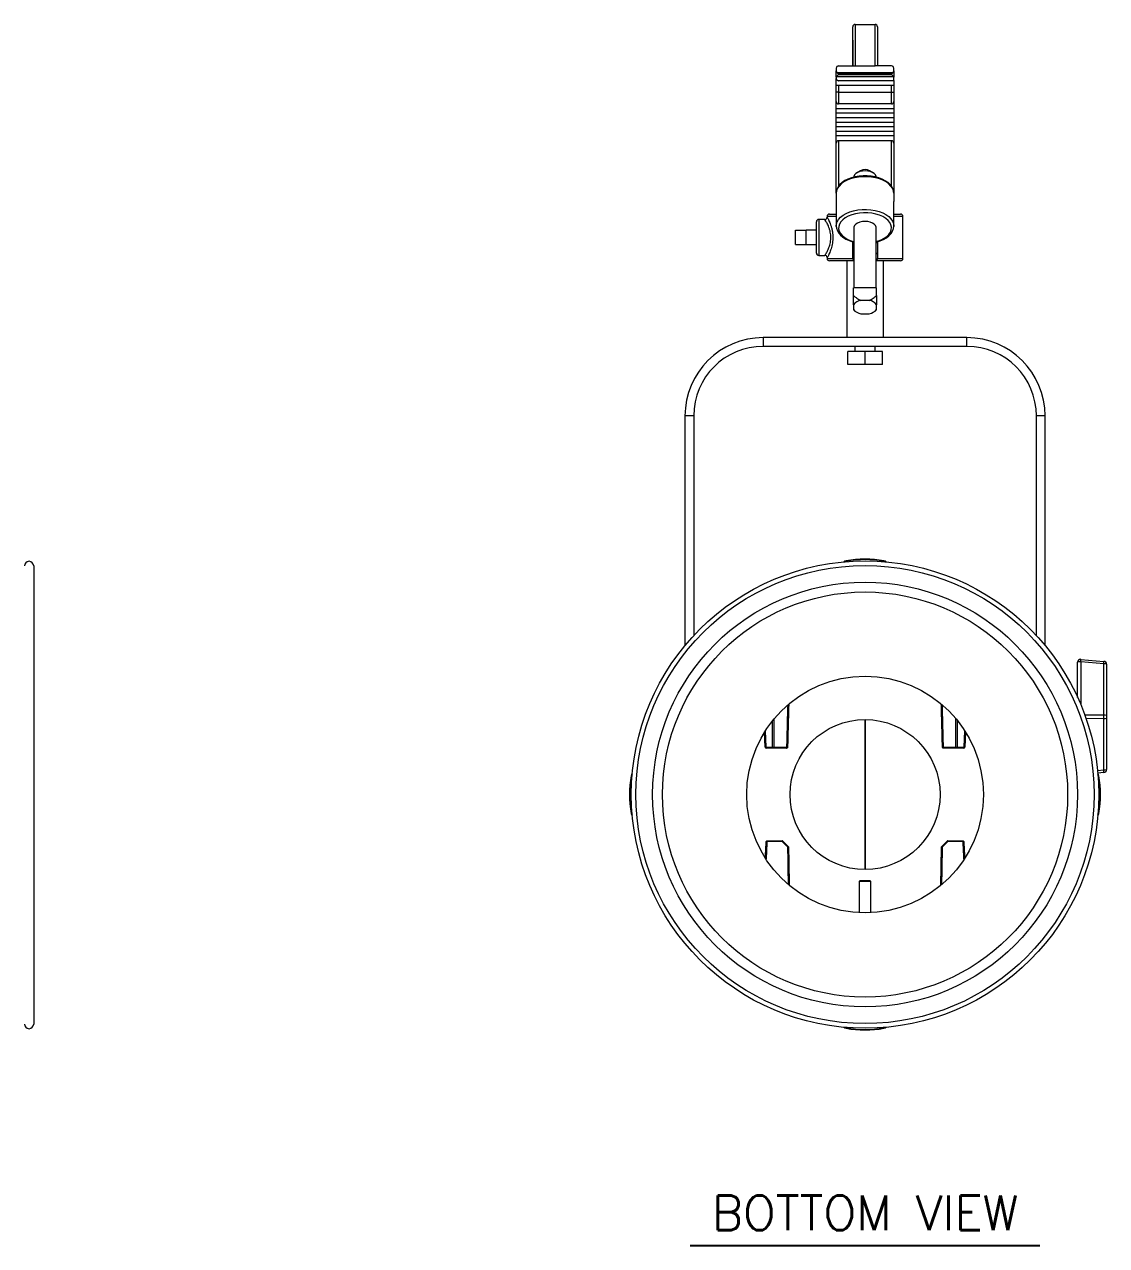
# Model space of a CAD drawing. Extents: x 11 to 120, y 2 to 94.
# Drawn here: x 37.04 to 60.4, y 30.78 to 57.15 of the extents above; entities that cross this region are included whole.
import ezdxf
from ezdxf.enums import TextEntityAlignment as Align

# ---------------------------------------------------------------- set-up
doc = ezdxf.new("R2010")
doc.units = 0
doc.header["$MEASUREMENT"] = 0
doc.linetypes.add('SLD-Solid', pattern=[0])
doc.layers.add('OBJECT', color=7, linetype='CONTINUOUS')
doc.styles.get("Standard").update_dxf_attribs({"font": 'SIMPLEX'})

msp = doc.modelspace()

# ---------------------------------------------------------------- linework, layer by layer
at = {"layer": 'OBJECT', "color": 7, "linetype": 'SLD-Solid', "lineweight": 15}
for p, q in [((54.921, 56.255), (54.921, 57.102)), ((54.971, 57.152), (54.971, 56.255)), ((54.971, 57.152), (55.403, 57.152)), ((55.403, 56.255), (55.403, 57.152)), ((55.453, 57.102), (55.453, 56.255)), ((54.921, 56.814), (54.921, 56.402)), ((55.453, 56.814), (55.453, 56.402)), ((54.566, 56.205), (54.566, 56.149)), ((54.616, 56.255), (54.971, 56.255)), ((54.921, 56.402), (54.921, 56.255)), ((54.971, 56.255), (55.403, 56.255)), ((55.758, 56.255), (55.403, 56.255)), ((55.453, 56.402), (55.453, 56.255)), ((55.808, 56.149), (55.808, 56.205)), ((54.566, 56.015), (54.566, 56.149)), ((54.566, 56.015), (54.566, 55.986)), ((54.566, 55.83), (54.566, 55.986)), ((54.567, 56.019), (54.616, 56.067)), ((55.806, 56.019), (54.567, 56.019)), ((54.581, 56.11), (54.616, 56.076)), ((54.581, 56.11), (55.792, 56.11)), ((54.602, 55.938), (55.808, 55.938)), ((54.616, 56.076), (54.616, 56.067)), ((55.758, 56.076), (54.616, 56.076)), ((54.616, 56.067), (55.758, 56.067)), ((55.808, 55.936), (54.616, 55.936)), ((55.758, 56.076), (55.792, 56.11)), ((55.758, 56.067), (55.758, 56.076)), ((55.758, 56.067), (55.806, 56.019)), ((55.808, 56.149), (55.808, 56.015)), ((55.808, 55.938), (55.808, 56.015)), ((55.808, 55.938), (55.808, 55.936)), ((55.808, 55.936), (55.808, 55.83)), ((55.808, 55.83), (54.566, 55.83)), ((54.566, 55.686), (54.566, 55.83)), ((54.616, 55.686), (54.566, 55.686)), ((54.566, 55.486), (54.566, 55.686)), ((54.616, 55.83), (54.616, 55.686)), ((54.616, 55.686), (55.758, 55.686)), ((54.616, 55.686), (54.616, 55.436)), ((55.758, 55.686), (55.758, 55.83)), ((55.758, 55.686), (55.808, 55.686)), ((55.758, 55.436), (55.758, 55.686)), ((55.808, 55.83), (55.808, 55.686)), ((55.808, 55.686), (55.808, 55.486)), ((54.566, 55.33), (54.566, 55.486)), ((55.758, 55.436), (54.616, 55.436)), ((55.808, 55.486), (55.808, 55.33)), ((55.808, 55.33), (54.566, 55.33)), ((54.566, 55.232), (54.566, 55.33)), ((55.808, 55.232), (54.566, 55.232)), ((54.566, 55.135), (54.566, 55.232)), ((55.808, 55.135), (54.566, 55.135)), ((54.566, 55.037), (54.566, 55.135)), ((55.808, 55.33), (55.808, 55.232)), ((55.808, 55.232), (55.808, 55.135)), ((55.808, 55.135), (55.808, 55.037)), ((55.808, 55.037), (54.566, 55.037)), ((54.566, 54.94), (54.566, 55.037)), ((55.808, 54.94), (54.566, 54.94)), ((54.566, 54.842), (54.566, 54.94)), ((55.808, 55.037), (55.808, 54.94)), ((55.808, 54.94), (55.808, 54.842)), ((55.808, 54.842), (54.566, 54.842)), ((54.566, 54.745), (54.566, 54.842)), ((55.808, 54.745), (54.566, 54.745)), ((54.566, 54.589), (54.566, 54.745)), ((55.758, 54.639), (54.616, 54.639)), ((54.616, 54.639), (54.616, 53.656)), ((55.758, 53.656), (55.758, 54.639)), ((55.808, 54.842), (55.808, 54.745)), ((55.808, 54.745), (55.808, 54.589)), ((54.566, 53.508), (54.566, 54.589)), ((55.808, 54.589), (55.808, 53.508)), ((55.087, 53.991), (55.015, 53.949)), ((55.358, 53.949), (55.286, 53.991)), ((54.566, 53.508), (54.566, 53.328)), ((54.566, 53.328), (54.566, 52.8)), ((55.808, 53.508), (55.808, 53.328)), ((55.808, 52.8), (55.808, 53.328)), ((54.418, 53.057), (54.566, 53.057)), ((55.808, 53.057), (55.956, 53.057)), ((54.137, 52.552), (54.137, 52.889)), ((54.319, 52.939), (54.187, 52.939)), ((54.187, 52.939), (54.187, 52.552)), ((54.368, 53.007), (54.368, 52.988)), ((54.566, 53.007), (54.368, 53.007)), ((54.566, 52.8), (54.566, 52.812)), ((54.566, 52.788), (54.566, 52.8)), ((54.947, 52.759), (54.947, 51.466)), ((55.427, 51.466), (55.427, 52.759)), ((56.006, 53.007), (55.808, 53.007)), ((55.808, 52.8), (55.808, 52.788)), ((56.006, 52.097), (56.006, 53.007)), ((53.687, 52.398), (53.687, 52.706)), ((53.687, 52.706), (53.917, 52.706)), ((54.137, 52.708), (53.917, 52.708)), ((53.917, 52.706), (53.917, 52.708)), ((53.917, 52.577), (53.917, 52.706)), ((53.917, 52.527), (53.917, 52.577)), ((53.917, 52.398), (53.917, 52.527)), ((54.137, 52.214), (54.137, 52.552)), ((54.187, 52.552), (54.187, 52.164)), ((53.687, 52.398), (53.917, 52.398)), ((53.917, 52.396), (53.917, 52.398)), ((53.917, 52.396), (54.137, 52.396)), ((54.921, 52.223), (54.921, 52.458)), ((54.921, 52.102), (54.921, 52.223)), ((55.453, 52.46), (55.453, 52.223)), ((55.453, 52.223), (55.453, 52.102)), ((55.47, 52.463), (55.47, 52.463)), ((54.187, 52.164), (54.32, 52.164)), ((54.368, 52.121), (54.368, 52.097)), ((54.368, 52.097), (54.921, 52.097)), ((54.947, 52.047), (54.418, 52.047)), ((54.792, 52.047), (54.792, 50.387)), ((55.956, 52.047), (55.427, 52.047)), ((55.452, 52.097), (56.006, 52.097)), ((55.582, 50.387), (55.582, 52.047)), ((55.437, 51.466), (54.937, 51.466)), ((54.937, 51.294), (54.937, 51.466)), ((55.437, 51.294), (55.437, 51.466)), ((55.277, 51.191), (55.096, 51.191)), ((54.937, 51.099), (54.937, 50.996)), ((54.937, 50.992), (54.955, 50.973)), ((55.096, 50.904), (55.277, 50.904)), ((55.418, 50.973), (55.437, 50.992)), ((55.437, 50.996), (55.437, 51.099)), ((52.987, 50.387), (52.987, 50.199)), ((57.387, 50.387), (52.987, 50.387)), ((57.387, 50.199), (57.387, 50.387)), ((57.387, 50.199), (52.987, 50.199)), ((54.964, 50.199), (54.964, 50.087)), ((55.409, 50.087), (55.409, 50.199)), ((54.812, 49.807), (54.812, 50.087)), ((55.187, 50.087), (54.812, 50.087)), ((55.187, 49.807), (55.187, 50.087)), ((55.562, 50.087), (55.187, 50.087)), ((55.562, 49.807), (55.562, 50.087)), ((55.187, 49.807), (54.812, 49.807)), ((55.562, 49.807), (55.187, 49.807)), ((51.299, 48.699), (51.299, 43.737)), ((51.487, 48.699), (51.299, 48.699)), ((51.487, 48.699), (51.487, 43.951)), ((59.075, 48.699), (58.887, 48.699)), ((58.887, 43.951), (58.887, 48.699)), ((59.075, 43.737), (59.075, 48.699)), ((37.235, 45.456), (37.235, 35.582)), ((59.778, 42.615), (59.778, 43.377)), ((60.344, 43.34), (59.844, 43.384)), ((59.844, 43.384), (59.844, 42.462)), ((59.845, 43.439), (60.345, 43.395)), ((60.344, 42.232), (60.344, 43.34)), ((60.403, 43.333), (60.403, 42.225)), ((60.344, 42.232), (59.933, 42.235)), ((60.344, 42.158), (60.344, 42.232)), ((60.403, 42.225), (60.403, 42.165)), ((53.191, 41.543), (53.191, 42.115)), ((53.227, 41.543), (53.227, 42.159)), ((55.187, 42.139), (55.187, 38.899)), ((55.187, 38.899), (55.187, 42.139)), ((57.146, 41.543), (57.146, 42.159)), ((57.182, 41.543), (57.182, 42.115)), ((60.344, 42.158), (59.961, 42.155)), ((60.344, 41.05), (60.344, 42.158)), ((60.403, 42.165), (60.403, 41.057)), ((53.029, 41.543), (53.018, 41.87)), ((53.032, 41.892), (53.044, 41.543)), ((57.329, 41.543), (57.341, 41.892)), ((57.355, 41.87), (57.344, 41.543)), ((53.029, 41.543), (53.029, 41.543)), ((53.044, 41.543), (53.191, 41.543)), ((53.044, 41.543), (53.044, 41.543)), ((53.191, 41.519), (53.054, 41.519)), ((57.182, 41.543), (57.329, 41.543)), ((57.319, 41.519), (57.182, 41.519)), ((57.329, 41.543), (57.329, 41.543)), ((57.344, 41.543), (57.344, 41.543)), ((60.207, 41.038), (60.344, 41.05)), ((60.345, 40.995), (60.212, 40.983)), ((55.082, 38.659), (55.062, 38.639)), ((55.062, 38.639), (55.062, 37.967)), ((55.312, 38.639), (55.062, 38.639)), ((55.082, 38.659), (55.292, 38.659)), ((55.312, 38.639), (55.292, 38.659)), ((55.312, 37.967), (55.312, 38.639)), ((37.235, 35.582), (37.235, 35.562))]:
    msp.add_line(p, q, dxfattribs=at)
at = {"layer": 'OBJECT', "color": 1}
msp.add_line((51.409, 30.778), (58.964, 30.778), dxfattribs=at)
at = {"layer": 'OBJECT', "color": 7, "linetype": 'SLD-Solid', "lineweight": 15, "flags": 128}
for points in [[(55.808, 53.508), (55.805, 53.54), (55.792, 53.593), (55.767, 53.644), (55.731, 53.692), (55.683, 53.736), (55.625, 53.777), (55.558, 53.811), (55.484, 53.84), (55.404, 53.862), (55.32, 53.877), (55.233, 53.884), (55.145, 53.884), (55.058, 53.877), (54.973, 53.863), (54.893, 53.841), (54.818, 53.813), (54.751, 53.778), (54.691, 53.738), (54.642, 53.691), (54.604, 53.641), (54.579, 53.586), (54.567, 53.531), (54.566, 53.508)], [(55.808, 53.508), (55.801, 53.561), (55.78, 53.613), (55.746, 53.662), (55.7, 53.708), (55.642, 53.75), (55.574, 53.786), (55.497, 53.816), (55.413, 53.839), (55.325, 53.855), (55.233, 53.863), (55.14, 53.863), (55.048, 53.855), (54.96, 53.839), (54.876, 53.816), (54.799, 53.786), (54.731, 53.75), (54.673, 53.708), (54.627, 53.662), (54.593, 53.613), (54.572, 53.561), (54.566, 53.508)], [(55.427, 53.853), (55.425, 53.869), (55.411, 53.901), (55.384, 53.931), (55.346, 53.956), (55.298, 53.974), (55.244, 53.986), (55.187, 53.99), (55.129, 53.986), (55.075, 53.974), (55.027, 53.956), (54.989, 53.931), (54.962, 53.901), (54.948, 53.869), (54.947, 53.853)], [(54.566, 52.812), (54.568, 52.834), (54.584, 52.887), (54.615, 52.939), (54.658, 52.987), (54.714, 53.031), (54.781, 53.07), (54.857, 53.102), (54.941, 53.127), (55.031, 53.145), (55.124, 53.154), (55.219, 53.156), (55.313, 53.149), (55.404, 53.134), (55.49, 53.111), (55.569, 53.08), (55.639, 53.044), (55.699, 53.001), (55.746, 52.954), (55.781, 52.904), (55.801, 52.851), (55.808, 52.8)], [(55.455, 52.47), (55.532, 52.498), (55.599, 52.533), (55.657, 52.573), (55.702, 52.618), (55.734, 52.667), (55.753, 52.718), (55.757, 52.77), (55.747, 52.821), (55.723, 52.871), (55.685, 52.919), (55.635, 52.962), (55.573, 53), (55.502, 53.032), (55.422, 53.057), (55.337, 53.075), (55.248, 53.085), (55.157, 53.086), (55.067, 53.079), (54.98, 53.064), (54.899, 53.042), (54.824, 53.012), (54.759, 52.976), (54.704, 52.935), (54.662, 52.889), (54.633, 52.839), (54.618, 52.788), (54.617, 52.736), (54.63, 52.685), (54.658, 52.635), (54.699, 52.589), (54.752, 52.547), (54.816, 52.51), (54.89, 52.479), (54.947, 52.462)], [(54.567, 52.813), (54.566, 52.802), (54.571, 52.748), (54.589, 52.695), (54.618, 52.646), (54.659, 52.599), (54.71, 52.556), (54.772, 52.517), (54.842, 52.485), (54.918, 52.459), (54.941, 52.453)], [(54.566, 52.788), (54.566, 52.778), (54.568, 52.772)], [(55.427, 52.759), (55.425, 52.776), (55.411, 52.808), (55.384, 52.837), (55.346, 52.862), (55.298, 52.881), (55.244, 52.893), (55.187, 52.897), (55.129, 52.893), (55.075, 52.881), (55.027, 52.862), (54.989, 52.837), (54.962, 52.808), (54.948, 52.776), (54.947, 52.759)], [(55.47, 52.463), (55.511, 52.477), (55.583, 52.508), (55.647, 52.545), (55.703, 52.588), (55.748, 52.636), (55.781, 52.689), (55.801, 52.743), (55.807, 52.792)], [(55.804, 52.77), (55.807, 52.778), (55.808, 52.788)], [(55.808, 52.8), (55.807, 52.796), (55.807, 52.793)], [(55.451, 52.454), (55.451, 52.453), (55.454, 52.456), (55.462, 52.46), (55.47, 52.463)], [(53.191, 41.543), (53.191, 41.538), (53.191, 41.534), (53.191, 41.53), (53.191, 41.526), (53.191, 41.523), (53.191, 41.521), (53.191, 41.519), (53.191, 41.519)], [(57.182, 41.519), (57.182, 41.519), (57.182, 41.521), (57.182, 41.523), (57.182, 41.526), (57.182, 41.53), (57.182, 41.534), (57.182, 41.538), (57.182, 41.543)]]:
    msp.add_lwpolyline(points, dxfattribs=at)
at = {"layer": 'OBJECT', "color": 7, "linetype": 'SLD-Solid', "lineweight": 15}
for radius in [5.047, 4.947, 4.587, 4.375, 2.555, 1.62]:
    msp.add_circle((55.187, 40.519), radius, dxfattribs=at)
for centre, radius, start, end in [((54.971, 57.102), 0.05, 90, 180), ((55.403, 57.102), 0.05, 0, 90), ((54.616, 56.205), 0.05, 90, 180), ((55.758, 56.205), 0.05, 0, 90), ((54.616, 55.986), 0.05, 180, 254.528), ((54.616, 55.986), 0.05, 254.528, 270), ((54.616, 55.486), 0.05, 180, 270), ((55.758, 55.486), 0.05, 270, 0), ((54.616, 54.589), 0.05, 90, 180), ((55.758, 54.589), 0.05, 0, 90), ((55.187, 53.802), 0.213, 62.0662, 117.9338), ((54.418, 53.007), 0.05, 90, 180), ((55.956, 53.007), 0.05, 0, 90), ((54.187, 52.889), 0.05, 90, 180), ((54.32, 52.987), 0.0469, 267.9688, 2.0723), ((54.962, 52.226), 0.0411, 183.2165, 248.5635), ((55.486, 52.366), 0.109, 106.3381, 123.1456), ((55.411, 52.463), 0.0411, 291.4365, 356.7835), ((55.411, 52.226), 0.0411, 291.4365, 356.7835), ((55.468, 52.478), 0.015, 212.3553, 277.5214), ((54.187, 52.214), 0.05, 180, 270), ((54.32, 52.116), 0.0478, 4.7139, 89.7223), ((54.418, 52.097), 0.05, 180, 270), ((55.956, 52.097), 0.05, 270, 0), ((55.129, 50.948), 0.245, 97.7394, 141.9357), ((55.244, 50.948), 0.245, 38.0643, 82.2606), ((55.129, 51.147), 0.245, 218.0643, 262.2606), ((55.244, 51.147), 0.245, 277.7394, 321.9357), ((52.987, 48.699), 1.688, 90, 180), ((57.387, 48.699), 1.688, 0, 90), ((52.987, 48.699), 1.5, 90, 180), ((57.387, 48.699), 1.5, 0, 90), ((37.135, 45.456), 0.1, 0, 180), ((54.801, 45.449), 0.12, 100.4137, 126.6126), ((54.801, 45.449), 0.11, 100.4137, 117.4081), ((55.187, 43.354), 2.25, 79.5863, 100.4137), ((54.541, 45.516), 0.244, 9.8757, 12.1036), ((55.187, 43.354), 2.24, 79.5863, 100.4137), ((55.832, 45.516), 0.244, 167.8964, 170.1243), ((55.572, 45.449), 0.11, 62.5919, 79.5863), ((55.572, 45.449), 0.12, 53.3874, 79.5863), ((59.84, 43.377), 0.0625, 85, 180), ((59.827, 43.223), 0.162, 83.8455, 107.8399), ((59.624, 43.416), 0.223, 351.7225, 6.0293), ((60.124, 43.372), 0.223, 351.7225, 6.0293), ((60.358, 43.206), 0.135, 70.7758, 95.8013), ((60.34, 43.333), 0.0625, 0, 85), ((60.358, 42.098), 0.135, 70.7758, 95.8013), ((60.358, 42.293), 0.135, 264.1987, 289.2242), ((53.036, 41.686), 0.144, 267.506, 273.4941), ((53.037, 41.651), 0.108, 266.0129, 273.9871), ((53.054, 41.544), 0.025, 182, 270), ((52.905, 41.537), 0.321, 356.7236, 1.0662), ((53.507, 41.686), 0.143, 267.0349, 272.9651), ((56.866, 41.686), 0.143, 267.0349, 272.9651), ((57.468, 41.537), 0.321, 178.9338, 183.2764), ((57.319, 41.544), 0.025, 270, 358), ((57.337, 41.686), 0.144, 266.5059, 272.494), ((57.336, 41.651), 0.108, 266.0129, 273.9871), ((52.352, 40.519), 2.25, 169.5863, 190.4137), ((52.351, 40.519), 2.24, 169.5863, 190.4137), ((50.257, 40.904), 0.12, 143.3874, 169.5863), ((50.19, 41.164), 0.244, 257.8964, 260.1243), ((50.256, 40.904), 0.11, 152.5919, 169.5863), ((60.116, 40.904), 0.12, 10.4137, 36.6126), ((60.117, 40.904), 0.11, 10.4137, 27.4081), ((60.183, 41.164), 0.244, 279.8757, 282.1036), ((58.022, 40.519), 2.24, 349.5863, 10.4137), ((58.022, 40.519), 2.25, 349.5863, 10.4137), ((60.358, 41.185), 0.135, 264.1987, 289.2242), ((60.124, 41.018), 0.223, 353.9707, 8.2775), ((60.34, 41.057), 0.0625, 275, 0), ((50.19, 39.874), 0.244, 99.8757, 102.1036), ((50.257, 40.134), 0.12, 190.4137, 216.6126), ((50.256, 40.134), 0.11, 190.4137, 207.4081), ((60.116, 40.134), 0.12, 323.3874, 349.5863), ((60.117, 40.134), 0.11, 332.5919, 349.5863), ((60.183, 39.874), 0.244, 77.8964, 80.1243), ((53.069, 39.504), 0.015, 90, 177), ((53.058, 39.363), 0.141, 85.429, 91.6358), ((52.907, 39.508), 0.162, 358.7292, 3.9066), ((53.191, 39.508), 0.211, 359.026, 2.9924), ((53.401, 39.504), 0.015, 45, 90), ((53.803, 39.108), 0.563, 133.8836, 135.3622), ((53.863, 39.048), 0.481, 133.6913, 135.425), ((53.526, 39.244), 0.142, 86.5119, 92.4724), ((53.52, 39.385), 0.015, 1, 45), ((56.853, 39.387), 0.015, 134, 179), ((56.847, 39.246), 0.142, 87.5276, 93.4881), ((56.479, 39.031), 0.517, 43.6044, 45.2184), ((56.974, 39.504), 0.015, 90, 134), ((56.527, 39.078), 0.617, 43.6694, 45.0191), ((57.184, 39.508), 0.211, 177.0026, 180.9756), ((57.466, 39.508), 0.162, 176.0934, 181.2708), ((57.304, 39.504), 0.015, 3, 90), ((57.315, 39.363), 0.141, 88.3642, 94.571), ((37.135, 35.562), 0.1, 180, 0), ((54.801, 35.589), 0.12, 233.3874, 259.5863), ((54.801, 35.588), 0.11, 242.5919, 259.5863), ((54.541, 35.522), 0.244, 347.8964, 350.1243), ((55.187, 37.684), 2.25, 259.5863, 280.4137), ((55.187, 37.683), 2.24, 259.5863, 280.4137), ((55.572, 35.588), 0.11, 280.4137, 297.4081), ((55.832, 35.522), 0.244, 189.8757, 192.1036), ((55.572, 35.589), 0.12, 280.4137, 306.6126)]:
    msp.add_arc(centre, radius, start, end, dxfattribs=at)
for centre, major_axis, ratio, start_param, end_param in [((54.616, 56.149), (0, 0.0533), 0.938361, 1.570796, 2.387984), ((54.616, 56.015), (0.05, 0), 0.276798, 2.871556, 3.141593), ((55.758, 56.149), (0, 0.0533), 0.938361, 3.895202, 4.712389), ((55.758, 56.015), (0.05, 0), 0.276798, 0, 0.270037), ((53.054, 41.544), (0, 0.025), 0.399995, 1.605703, 3.141593), ((57.319, 41.544), (0, 0.025), 0.399995, 3.141593, 4.677482)]:
    msp.add_ellipse(centre, major_axis=major_axis, ratio=ratio, start_param=start_param, end_param=end_param, dxfattribs=at)
for points, knots in [([(54.32, 52.169), (54.32, 52.168), (54.319, 52.165), (54.33, 52.181), (54.351, 52.214), (54.386, 52.28), (54.427, 52.383), (54.446, 52.477), (54.451, 52.572), (54.445, 52.63), (54.431, 52.694), (54.419, 52.739), (54.392, 52.811), (54.357, 52.879), (54.326, 52.931), (54.321, 52.936), (54.319, 52.938)], [0, 0, 0, 0, 0.038259, 0.094155, 0.150098, 0.261064, 0.362088, 0.462941, 0.493158, 0.592907, 0.600231, 0.65704, 0.713904, 0.818093, 0.913367, 1, 1, 1, 1]), ([(54.368, 52.988), (54.368, 52.989), (54.366, 52.994), (54.376, 52.978), (54.405, 52.922), (54.438, 52.844), (54.463, 52.763), (54.479, 52.693), (54.49, 52.619), (54.492, 52.554), (54.489, 52.467), (54.471, 52.363), (54.44, 52.266), (54.413, 52.202), (54.395, 52.162), (54.38, 52.133), (54.369, 52.113), (54.37, 52.118), (54.37, 52.121)], [0, 0, 0, 0, 0.00615, 0.09662, 0.187215, 0.287407, 0.34236, 0.398965, 0.451849, 0.506595, 0.53694, 0.637378, 0.735889, 0.788472, 0.842562, 0.894619, 0.948683, 1, 1, 1, 1]), ([(54.947, 52.057), (54.942, 52.06), (54.934, 52.065), (54.925, 52.079), (54.922, 52.09), (54.921, 52.096), (54.921, 52.097)], [0, 0, 0, 0, 0.323001, 0.650915, 0.933731, 1, 1, 1, 1]), ([(55.452, 52.097), (55.451, 52.092), (55.45, 52.082), (55.441, 52.069), (55.434, 52.06), (55.428, 52.057), (55.427, 52.057)], [0, 0, 0, 0, 0.293132, 0.58511, 0.905329, 1, 1, 1, 1]), ([(54.937, 51.294), (54.955, 51.279), (54.997, 51.246), (55.051, 51.211), (55.088, 51.195), (55.096, 51.191)], [0, 0, 0, 0, 0.376951, 0.863751, 1, 1, 1, 1]), ([(54.937, 51.099), (54.937, 51.129), (54.937, 51.192), (54.937, 51.259), (54.937, 51.294)], [0, 0, 0, 0, 0.480505, 1, 1, 1, 1]), ([(55.277, 51.191), (55.307, 51.206), (55.365, 51.235), (55.413, 51.275), (55.437, 51.294)], [0, 0, 0, 0, 0.515407, 1, 1, 1, 1]), ([(55.437, 51.294), (55.437, 51.259), (55.437, 51.192), (55.437, 51.129), (55.437, 51.099)], [0, 0, 0, 0, 0.519495, 1, 1, 1, 1]), ([(54.937, 50.994), (54.937, 50.993), (54.937, 50.992), (54.937, 50.995), (54.937, 50.996)], [0, 0, 0, 0, 0.575589, 1, 1, 1, 1]), ([(55.437, 50.996), (55.437, 50.995), (55.437, 50.992), (55.437, 50.993), (55.437, 50.994)], [0, 0, 0, 0, 0.424497, 1, 1, 1, 1]), ([(53.5, 41.543), (53.5, 41.553), (53.501, 41.603), (53.507, 41.813), (53.514, 42.106), (53.521, 42.36), (53.524, 42.453)], [0, 0, 0, 0, 0.032947, 0.164734, 0.691884, 1, 1, 1, 1]), ([(56.849, 42.454), (56.853, 42.337), (56.86, 42.034), (56.868, 41.73), (56.873, 41.543)], [0, 0, 0, 0, 0.385087, 1, 1, 1, 1]), ([(53.191, 41.543), (53.191, 41.543), (53.196, 41.543), (53.204, 41.543), (53.215, 41.543), (53.223, 41.543), (53.227, 41.543)], [0, 0, 0, 0, 0.000067, 0.354278, 0.677133, 1, 1, 1, 1]), ([(53.227, 41.543), (53.243, 41.543), (53.327, 41.543), (53.418, 41.543), (53.492, 41.543), (53.5, 41.543)], [0, 0, 0, 0, 0.183121, 0.915604, 1, 1, 1, 1]), ([(53.489, 41.519), (53.49, 41.519), (53.49, 41.519), (53.492, 41.52), (53.495, 41.523), (53.498, 41.528), (53.499, 41.535), (53.5, 41.541), (53.5, 41.543)], [0, 0, 0, 0, 0.005054, 0.174241, 0.39417, 0.600236, 0.800002, 1, 1, 1, 1]), ([(53.514, 41.543), (53.514, 41.541), (53.514, 41.535), (53.509, 41.528), (53.504, 41.523), (53.497, 41.52), (53.492, 41.519), (53.49, 41.519), (53.489, 41.519)], [0, 0, 0, 0, 0.199994, 0.399757, 0.605821, 0.825752, 0.994946, 1, 1, 1, 1]), ([(56.884, 41.519), (56.883, 41.519), (56.881, 41.519), (56.876, 41.52), (56.869, 41.523), (56.864, 41.528), (56.86, 41.535), (56.859, 41.541), (56.859, 41.543)], [0, 0, 0, 0, 0.005054, 0.174248, 0.394179, 0.600243, 0.800006, 1, 1, 1, 1]), ([(56.873, 41.543), (56.885, 41.543), (56.963, 41.543), (57.054, 41.543), (57.134, 41.543), (57.146, 41.543)], [0, 0, 0, 0, 0.129031, 0.861514, 1, 1, 1, 1]), ([(56.873, 41.543), (56.873, 41.541), (56.874, 41.535), (56.875, 41.528), (56.878, 41.523), (56.881, 41.52), (56.883, 41.519), (56.884, 41.519), (56.884, 41.519)], [0, 0, 0, 0, 0.199998, 0.399764, 0.60583, 0.825759, 0.994946, 1, 1, 1, 1]), ([(57.146, 41.543), (57.146, 41.543), (57.15, 41.543), (57.158, 41.543), (57.17, 41.543), (57.178, 41.543), (57.182, 41.543)], [0, 0, 0, 0, 0.000067, 0.35428, 0.677136, 1, 1, 1, 1]), ([(53.069, 39.504), (53.069, 39.499), (53.067, 39.454), (53.06, 39.33), (53.054, 39.21), (53.05, 39.13)], [0, 0, 0, 0, 0.041038, 0.361502, 1, 1, 1, 1]), ([(53.402, 39.504), (53.392, 39.504), (53.342, 39.504), (53.231, 39.504), (53.13, 39.504), (53.069, 39.504)], [0, 0, 0, 0, 0.090229, 0.451146, 1, 1, 1, 1]), ([(53.52, 39.386), (53.513, 39.393), (53.478, 39.428), (53.438, 39.468), (53.406, 39.5), (53.402, 39.504)], [0, 0, 0, 0, 0.178964, 0.894822, 1, 1, 1, 1]), ([(53.534, 38.579), (53.534, 38.59), (53.529, 38.859), (53.525, 39.128), (53.52, 39.386)], [0, 0, 0, 0, 0.040351, 1, 1, 1, 1]), ([(56.853, 39.388), (56.853, 39.378), (56.852, 39.328), (56.848, 39.118), (56.844, 38.858), (56.84, 38.639), (56.839, 38.579)], [0, 0, 0, 0, 0.037062, 0.185311, 0.778306, 1, 1, 1, 1]), ([(56.974, 39.504), (56.966, 39.497), (56.93, 39.463), (56.89, 39.424), (56.857, 39.392), (56.853, 39.388)], [0, 0, 0, 0, 0.178966, 0.894829, 1, 1, 1, 1]), ([(57.304, 39.504), (57.294, 39.504), (57.244, 39.504), (57.134, 39.504), (57.034, 39.504), (56.974, 39.504)], [0, 0, 0, 0, 0.090799, 0.453995, 1, 1, 1, 1])]:
    msp.add_open_spline(points, degree=3, knots=knots, dxfattribs=at)
for points in [[(54.947, 52.452), (54.941, 52.453)], [(54.921, 52.097), (54.921, 52.102)], [(55.453, 52.102), (55.452, 52.097)], [(53.539, 42.465), (53.514, 41.543)], [(56.859, 41.543), (56.834, 42.466)], [(53.226, 41.519), (53.191, 41.519)], [(53.489, 41.519), (53.226, 41.519)], [(57.147, 41.519), (56.884, 41.519)], [(57.182, 41.519), (57.147, 41.519)], [(53.035, 39.153), (53.054, 39.505)], [(53.069, 39.519), (53.401, 39.519)], [(53.412, 39.515), (53.53, 39.396)], [(53.535, 39.386), (53.549, 38.566)], [(56.824, 38.566), (56.838, 39.388)], [(56.843, 39.398), (56.963, 39.515)], [(56.974, 39.519), (57.304, 39.519)], [(57.323, 39.13), (57.304, 39.504)], [(57.319, 39.505), (57.338, 39.153)]]:
    msp.add_open_spline(points, degree=1, dxfattribs=at)

# ---------------------------------------------------------------- texts
at = {"layer": 'OBJECT', "color": 1}
msp.add_text('BOTTOM VIEW', height=0.75, dxfattribs=at).set_placement((55.188, 31.109), align=Align.CENTER)

doc.saveas('drawing.dxf')
